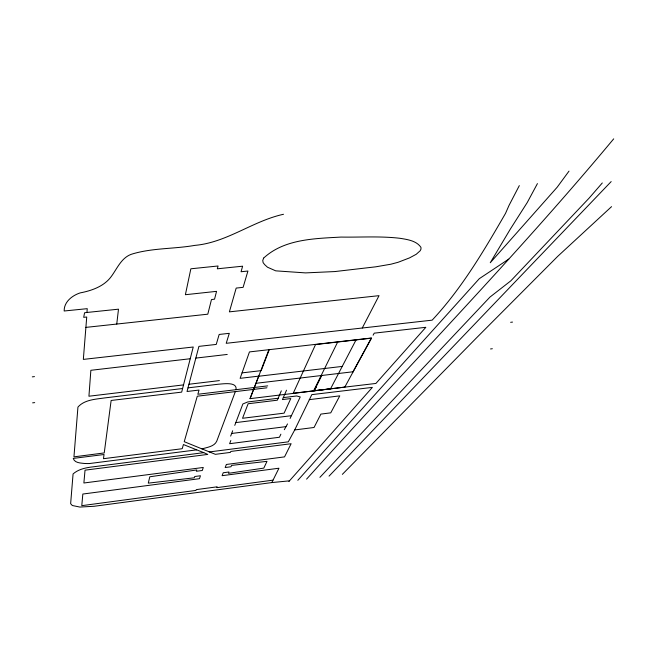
<?xml version="1.0" encoding="UTF-8"?>
<svg xmlns="http://www.w3.org/2000/svg" width="646" height="646" viewBox="0 0 646 646"><rect width="100%" height="100%" fill="white"/><g stroke="black" fill="none" stroke-linecap="round" stroke-linejoin="round"><path stroke-width="0.97" d="M182.6 388.512L104.902 397.896C95.729 399.22 84.343 399.68 77.94 407.101L73.951 456.859L104.24 452.935L111.136 400.463L181.671 392.13L193.243 347.007L83.334 359.402L86.726 317.016L83.697 317.339L84.578 312.761L86.96 312.462L87.242 308.667L64.18 311.001C63.914 301.884 72.239 295.472 80.193 292.896C91.708 290.684 104.054 286.38 111.217 276.593C117.499 268.106 121.739 256.688 133.052 253.757C153.021 247.927 174.372 248.985 194.793 245.383C226.827 242.613 252.594 221.037 283.513 214.27M85.837 327.393L116.748 324.058L118.493 309.176L86.96 312.462M267.71 385.872L197.838 394.262L199.041 390.063L187.033 391.492L198.928 346.369L216.232 344.431L219.164 334.45L229.298 333.328L226.213 343.309L432.142 320.158C461.785 288.487 483.935 250.729 505.527 213.366L509.016 205.436L519.319 185.612M235.354 391.597L216.733 441.202C214.286 446.58 207.059 447.331 201.988 448.905L184.239 441.686L197.28 396.208L266.927 387.794M230.662 436.107L232.657 430.777M234.764 425.359L242.864 403.968L247.701 401.965L278.184 398.243L281.325 390.822M230.832 440.507L229.621 443.705L279.427 437.253L280.881 434.177M250.083 398.655L268.897 349.696M269.277 349.656L261.202 370.634L242.048 372.871M278.184 398.243L277.336 400.197L248.121 403.742L242.541 418.277L284.103 413.149L290.789 398.558L282.439 399.575L286.517 390.2M236.032 389.675C237.478 381.52 223.33 383.91 218.332 384.225L187.994 387.875M293.131 393.454L315.636 344.366M290.102 418.471L300.237 396.935L296.716 395.966L283.311 397.621M272.967 480.156L216.886 487.641L217.209 486.818L196.271 489.62L196.004 490.403L81.784 505.665L82.825 494.045L199.501 478.686L200.43 475.763L194.704 476.514L194.285 477.798L148.289 483.143L149.783 476.796L196.796 469.949L196.36 471.265L202.303 470.49L203.264 467.47L83.883 482.998L85.03 470.167L207.802 454.413L203.765 452.652L93.161 466.816C86.176 467.591 78.384 469.157 73.071 473.962L70.64 503.678L72.312 505.511L79.87 507.062L94.098 506.278L271.829 482.57L278.943 468.221L222.095 475.69L223.233 472.751L228.983 472L228.466 473.308L263.818 468.108L266.992 461.349L231.543 465.403L231.01 466.751L225.179 467.534L226.375 464.466L284.539 456.883L291.128 443.713L230.8 451.441L230.428 452.402L215.393 454.332L201.988 448.905M209.191 451.958L288.318 441.824L294.705 429.945L311.808 394.641L372.371 387.382L288.891 481.496M313.601 390.846L337.672 342.033M373.105 335.201L374.22 333.158L425.835 327.304L375.907 383.449L314.239 390.725L321.773 375.488M362.261 328.015L379.04 295.666L229.387 311.856L236.186 288.076L243.106 287.349L247.927 271.037L241.063 271.74L242.613 266.192L217.314 268.809L218.057 265.99L190.853 268.793L185.386 294.713L216.555 291.354L214.545 299.187L211.476 299.558L207.794 314.19L116.748 324.058M356.043 339.933L330.534 388.844L293.219 393.261M537.432 183.593L527.209 202.594L510.397 228.999L490.266 262.728L557.191 187.211L569.005 171.125M352.991 371.781L371.297 338.197L315.547 344.552M344.73 387.22L371.587 337.987L249.453 351.917L240.126 378.33L258.731 376.142L249.994 398.663L344.786 387.124M284.297 429.719L287.51 423.938M314.239 390.725L316.532 386.591M613.7 138.85C515.936 256.333 408.837 365.604 306.584 479.138M602.298 182.955L589.12 198.12L510.816 280.84L489.951 297.095L319.907 477.354M297.822 480.309L479.292 278.684L508.773 259.086M611.173 181.591L329.048 476.134M342.348 474.358L476.7 337.672L557.716 256.349L611.552 206.647M196.667 449.866L89.39 463.545A24.863 7.477 -8.6 0 1 84.23 463.448C80.37 462.996 74.565 462.956 73.232 458.402L104.038 454.509L103.481 458.7L181.55 448.8L182.277 448.526L183.424 444.545L203.765 452.652M294.705 429.945L314.045 427.482L320.884 414.094L330.752 412.842L339.78 395.853L309.248 399.664M231.648 433.458L285.992 426.635M235.798 422.597L291.419 415.693M183.529 384.887L88.93 396.224L90.86 370.295L190.239 358.74M188.955 384.249L219.398 380.599M255.986 383.296L353.168 371.757M32.623 402.854L34.69 402.611M258.691 376.247L342.235 366.411M490.54 348.953L492.349 348.735M195.811 358.102L227.239 354.444M32.3 376.86L34.472 376.61M510.639 322.306L512.528 322.088M271.829 482.57L289.448 480.842M263.633 258.093L262.744 260.491L263.132 262.647L264.666 264.626L267.492 267.218L275.721 270.844L305.542 272.895L334.854 271.562L375.762 266.822L390.919 264.206L398.162 262.268L409.548 257.883L416.234 254.282L420.183 250.753L420.998 249.073L420.934 247.329C416.428 240.675 407.214 239.456 399.866 238.285C380.357 235.992 360.638 237.397 341.04 237.074C314.497 238.6 284.24 238.988 263.633 258.093"/></g></svg>
